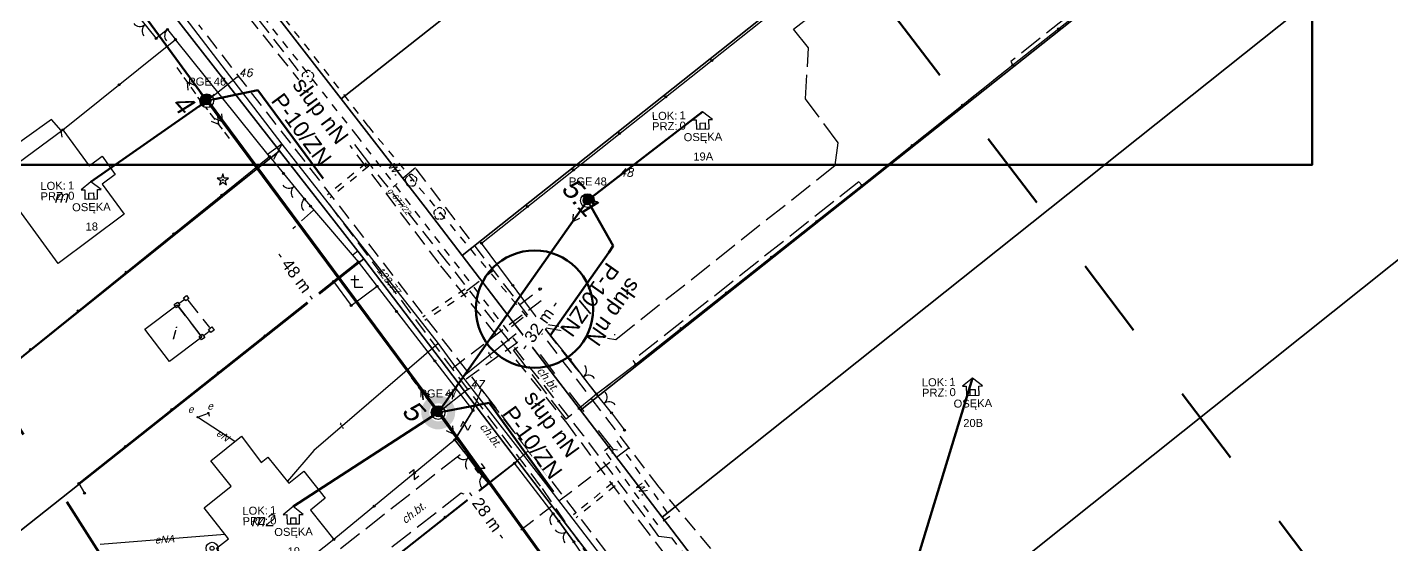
# Model space of a CAD drawing. Header units: metres. Extents: x 7542702 to 7555152, y 5804026 to 5815503.
# Drawn here: x 7544543.5 to 7544714, y 5807698.5 to 5807763.1 of the extents above; entities that cross this region are included whole.
import ezdxf
from ezdxf import colors
from ezdxf.entities.mleader import LeaderData, LeaderLine
from ezdxf.enums import TextEntityAlignment as Align
from ezdxf.math import Vec2, Vec3

# ---------------------------------------------------------------- set-up
doc = ezdxf.new("R2010")
doc.units = ezdxf.units.M
for name, pattern in [('4001', [0]), ('4002', [2, 1, -1]), ('4003', [3, 2, -1]), ('4004', [4, 3, -1])]:
    doc.linetypes.add(name, pattern=pattern)
doc.layers.add('!tele', color=30, linetype='Continuous', lineweight=50, plot=False)
for name, color, linetype, lineweight in [('!trafo', 6, '4002', 50), ('_KABEL_ABONENCKI_NAPOWIETRZNY', 104, 'Continuous', 50), ('_MUFA', 202, 'Continuous', 30), ('_numery slupow etap 4 cz. 2', 7, 'Continuous', 40), ('_PA_OPCJONALNE', 1, 'Continuous', 30), ('_PRZEWIESZENIA', 6, 'Continuous', 50), ('_SIEC_NAPOWIETRZNA', 5, 'Continuous', 50), ('_SLUP_DZIERZAWIONY_ENERGETYCZNY', 1, 'Continuous', 30)]:
    doc.layers.add(name, color=color, linetype=linetype, lineweight=lineweight)
for name, color, linetype in [('_MM mufy', 3, 'Continuous'), ('_MM opisy', 7, 'Continuous'), ('_MM slupy', 5, 'Continuous'), ('Budynki', 7, 'Continuous'), ('Cmentarze_i_pomniki', 184, 'Continuous'), ('Drogi', 135, 'Continuous'), ('Dzialki', 165, 'Continuous'), ('Linie_napowietrzne', 184, 'Continuous'), ('makro-numeracja-punktow', 7, 'Continuous'), ('Ogrodzenia', 184, 'Continuous'), ('Projekty', 252, 'Continuous'), ('Roslinnosc', 104, 'Continuous'), ('Uz_Energia', 1, 'Continuous'), ('Uz_Specjalne', 7, 'Continuous'), ('Uz_Telekomunikacja', 252, 'Continuous'), ('Wody', 184, 'Continuous')]:
    doc.layers.add(name, color=color, linetype=linetype)
doc.layers.add('DIM', color=7, linetype='Continuous', plot=False)
doc.layers.get('_MUFA').off()
doc.styles.add('DYN_DIM', font='arial.ttf')
doc.styles.add('GeodText', font='romans.shx', dxfattribs={"oblique": 14.323945})
doc.styles.get("Standard").update_dxf_attribs({"font": 'arial.ttf'})
doc.dimstyles.new('opis linie', dxfattribs={"dimtxt": 1.5, "dimasz": 0.18, "dimexe": 0.18, "dimexo": 0.0625, "dimgap": 2.5, "dimtad": 4, "dimdec": 0, "dimzin": 0, "dimdsep": 46, "dimtxsty": 'Standard', "dimcen": 0.09, "dimse1": 1, "dimse2": 1, "dimsd1": 1, "dimsd2": 1, "dimclrt": 256, "dimadec": 0, "dimazin": 0, "dimtfac": 1, "dimtdec": 0, "dimtofl": 0, "dimtmove": 0, "dimatfit": 3, "dimfxl": 1, "dimtfill": 1, "dimtolj": 1, "dimtzin": 0, "dimarcsym": 0})
doc.dimstyles.get("Standard").update_dxf_attribs({"dimtxt": 0.18, "dimasz": 0.18, "dimexe": 0.18, "dimexo": 0.0625, "dimgap": 0.09, "dimtad": 0, "dimtih": 1, "dimtoh": 1, "dimdec": 4, "dimzin": 0, "dimdsep": 46, "dimtxsty": 'Standard', "dimcen": 0.09, "dimadec": 0, "dimazin": 0, "dimtfac": 1, "dimtdec": 4, "dimtofl": 0, "dimtmove": 0, "dimatfit": 3, "dimfxl": 1, "dimtolj": 1, "dimtzin": 0, "dimarcsym": 0})

# ---------------------------------------------------------------- blocks, each defined once
blk = doc.blocks.new('1291')
at = {"layer": 'Ogrodzenia', "color": 7, "linetype": 'Continuous'}
for p, q in [((-0.75, 1), (0.75, 1)), ((0.75, 1), (-0.75, -1)), ((-0.75, -1), (0.75, -1))]:
    blk.add_line(p, q, dxfattribs=at)
blk = doc.blocks.new('2284')
at = {"layer": 'Ogrodzenia', "color": 184, "linetype": 'Continuous'}
blk.add_line((0, 0), (0, 1), dxfattribs=at)
blk = doc.blocks.new('1284')
at = {"layer": 'Ogrodzenia', "color": 184, "linetype": 'Continuous'}
blk.add_arc((0, 2), 2, 270, 0, dxfattribs=at)
blk = doc.blocks.new('2283')
at = {"layer": 'Ogrodzenia', "color": 184, "linetype": 'Continuous'}
blk.add_line((0, 0), (0, 1), dxfattribs=at)
blk = doc.blocks.new('1283')
at = {"layer": 'Ogrodzenia', "color": 184, "linetype": 'Continuous'}
for centre, start, end in [((0, 2), 270, 0), ((0, -2), 0, 90)]:
    blk.add_arc(centre, 2, start, end, dxfattribs=at)
blk = doc.blocks.new('1281')
at = {"layer": 'Ogrodzenia', "color": 184, "linetype": 'Continuous'}
for radius in [0.24, 0.16, 0.08]:
    blk.add_circle((0, 0), radius, dxfattribs=at)
blk = doc.blocks.new('1651')
at = {"layer": 'Wody', "color": 184, "linetype": 'Continuous'}
for radius in [1.5, 0.5]:
    blk.add_circle((0, 0), radius, dxfattribs=at)
blk = doc.blocks.new('2554')
at = {"layer": 'Drogi', "color": 8, "linetype": '4002'}
blk.add_line((0, 0), (0, 1), dxfattribs=at)
blk = doc.blocks.new('1554')
at = {"layer": 'Drogi', "color": 8, "linetype": 'Continuous'}
for p, q in [((-0.75, -0.75), (0, 0)), ((0, 0), (0.75, -0.75))]:
    blk.add_line(p, q, dxfattribs=at)
blk = doc.blocks.new('1343')
at = {"layer": 'Budynki', "color": 7, "linetype": 'Continuous'}
for p, q in [((-0.5, 0.5), (0.5, 0.5)), ((-0.5, -0.5), (-0.5, 0.5)), ((0.5, 0.5), (0.5, -0.5)), ((0.5, -0.5), (-0.5, -0.5))]:
    blk.add_line(p, q, dxfattribs=at)
blk = doc.blocks.new('1763')
at = {"layer": 'Uz_Energia', "color": 1, "linetype": 'Continuous'}
for radius in [0.16, 0.08]:
    blk.add_circle((0, 0), radius, dxfattribs=at)
blk = doc.blocks.new('1371')
at = {"layer": 'Cmentarze_i_pomniki', "color": 184, "linetype": 'Continuous'}
for p, q in [((-1, 2), (1, 2)), ((0, 0), (0, 3)), ((2, 0), (0, 0))]:
    blk.add_line(p, q, dxfattribs=at)
blk = doc.blocks.new('1422')
at = {"layer": 'Roslinnosc', "color": 104, "linetype": 'Continuous'}
blk.add_circle((0, 0), 0.1, dxfattribs=at)
for centre, start, end in [((-0.71, 0.23), 102.5, 221.75), ((0, 0.75), 30.19, 149.77), ((0.71, 0.23), 318.3, 77.49), ((-0.44, -0.61), 174.33, 293.45), ((0.44, -0.61), 246.24, 5.74)]:
    blk.add_arc(centre, 0.75, start, end, dxfattribs=at)
blk = doc.blocks.new('1412')
at = {"layer": 'Roslinnosc', "color": 104, "linetype": 'Continuous'}
for p, q in [((-0.33, 0.47), (-1.43, 0.47)), ((-1.43, 0.47), (-0.55, -0.17)), ((0, 1.5), (-0.33, 0.47)), ((0.33, 0.47), (0, 1.5)), ((1.43, 0.47), (0.33, 0.47)), ((0.55, -0.17), (1.43, 0.47)), ((-0.55, -0.17), (-0.88, -1.21)), ((-0.88, -1.21), (0, -0.57)), ((0, -0.57), (0.88, -1.21)), ((0.88, -1.21), (0.55, -0.17))]:
    blk.add_line(p, q, dxfattribs=at)
blk.add_circle((0, 0), 0.1, dxfattribs=at)
blk = doc.blocks.new('1361')
at = {"layer": 'Linie_napowietrzne', "color": 184, "linetype": 'Continuous'}
blk.add_circle((0, 0), 0.5, dxfattribs=at)
blk = doc.blocks.new('1363')
at = {"layer": 'Linie_napowietrzne', "color": 184, "linetype": 'Continuous'}
for p, q in [((-1.5, 0), (-2.5, 0)), ((0, 1.5), (0, 2.5)), ((1.5, 0), (2.5, 0)), ((0, -1.5), (0, -2.5))]:
    blk.add_line(p, q, dxfattribs=at)
blk.add_circle((0, 0), 0.5, dxfattribs=at)
blk = doc.blocks.new('1366')
at = {"layer": 'Linie_napowietrzne', "color": 184, "linetype": 'Continuous'}
for p, q in [((0, 1), (0, 11)), ((-1, 4.8), (0, 6.5)), ((1, 4.8), (0, 6.5))]:
    blk.add_line(p, q, dxfattribs=at)
blk = doc.blocks.new('1386')
at = {"layer": 'Projekty', "color": 1, "linetype": 'Continuous'}
for p, q in [((0, 9), (0, 11)), ((0, 6), (0, 8)), ((-1, 4.8), (0, 6.5)), ((1, 4.8), (0, 6.5)), ((0, 3), (0, 5)), ((0, 1), (0, 2))]:
    blk.add_line(p, q, dxfattribs=at)
blk = doc.blocks.new('1383')
at = {"layer": 'Projekty', "color": 1, "linetype": 'Continuous'}
for p, q in [((-0.35, 0.35), (0.35, -0.35)), ((0.35, 0.35), (-0.35, -0.35))]:
    blk.add_line(p, q, dxfattribs=at)
blk.add_circle((0, 0), 0.5, dxfattribs=at)
blk = doc.blocks.new('1389')
at = {"layer": 'Projekty', "color": 1, "linetype": 'Continuous'}
blk.add_circle((0, 0), 0.3, dxfattribs=at)
blk = doc.blocks.new('1756')
at = {"layer": 'Uz_Telekomunikacja', "color": 220, "linetype": 'Continuous'}
for radius in [0.16, 0.08]:
    blk.add_circle((0, 0), radius, dxfattribs=at)
blk = doc.blocks.new('ADRES')
for points in [[(0.79, -2.15), (0.79, -2.15), (0.79, -0.99), (1.24, -0.99), (0, 0), (-1.24, -0.99), (-0.79, -0.99), (-0.79, -2.15), (0.79, -2.15), (0.79, -2.15)], [(-0.31, -2.15), (-0.31, -1.4), (0.31, -1.4), (0.31, -2.15)]]:
    blk.add_lwpolyline(points)
at = {"color": 212, "insert": (-3.15, -0.43), "char_height": 1, "width": 1e-16, "attachment_point": 6}
blk.add_mtext('LOK:  ', dxfattribs=at)
at = {"color": 4, "insert": (-3.15, -1.72), "char_height": 1, "width": 1e-16, "attachment_point": 6}
blk.add_mtext('PRZ: ', dxfattribs=at)
at = {"color": 7}
for tag, flags, p in [('ID_OBSZARU', 13, (29.07, 23.06)), ('WOJEWODZTWO', 13, (23.29, 19.95)), ('POWIAT', 13, (29.07, 18.51)), ('GMINA', 13, (29.07, 16.8)), ('TERC', 13, (29.07, 15.22)), ('SIMC', 13, (29.07, 13.42)), ('ULIC', 13, (29.07, 11.76)), ('SZEROKOSC_GEOGRAFICZNA', 13, (18.71, 10.18)), ('DLUGOSC_GEOGRAFICZNA', 13, (29.07, 8.25)), ('KATEGORIA_STAWKI_JEDNOSTKOWEJ_100', 13, (29.07, 4.77)), ('KWOTA_STAWKI_JEDNOSTKOWEJ_100', 13, (29.07, 2.89)), ('DOFINANSOWANIE_95', 13, (29.07, 0.87)), ('MIEJSCOWOSC', 12, (0, -3.65)), ('NR_PORZADKOWY', 12, (0, -6.09)), ('ULICA', 12, (0, -4.88))]:
    blk.add_attdef(tag, text='', height=1, dxfattribs=dict(at, flags=flags)).set_placement(p, align=Align.CENTER)
at = {"color": 1}
for tag, flags, p in [('ID_PA', 5, (29.07, 21.57)), ('RODZAJ_OBIEKTU', 5, (29.07, 6.63)), ('ZAPAS', 13, (29.07, -2.62))]:
    blk.add_attdef(tag, text='', height=1, dxfattribs=dict(at, flags=flags)).set_placement(p, align=Align.CENTER)
at = {"color": 212, "flags": 12}
blk.add_attdef('LICZBA_LOKALI', text='', height=1, dxfattribs=at).set_placement((-2.88, -0.43), align=Align.MIDDLE_LEFT)
at = {"color": 150, "flags": 12}
for tag, p in [('MUFA', (1.78, -0.93)), ('NUMER_WLOKNA', (1.86, -2.2))]:
    blk.add_attdef(tag, p, '', height=1, dxfattribs=at)
at = {"color": 7, "style": 'DYN_DIM', "flags": 13}
blk.add_attdef('ODC_FUNKCJONALNY', text='', height=1, dxfattribs=at).set_placement((29.07, -1.01), align=Align.CENTER)
at = {"color": 4, "flags": 12}
blk.add_attdef('LICZBA_SED_W_DANYM_PA', text='', height=1, dxfattribs=at).set_placement((-2.88, -1.72), align=Align.MIDDLE_LEFT)
blk = doc.blocks.new('SLUP_DZIERZAWIONY')
h = blk.add_hatch(color=256)
h.dxf.hatch_style = 1
h.paths.add_polyline_path([(0.53, 0, 1), (-0.53, 0, 1)])
at = {"lineweight": 30}
blk.add_circle((0, 0), 0.527, dxfattribs=at)
at = {"color": 7, "style": 'DYN_DIM', "flags": 13}
blk.add_attdef('ODC_FUNKCJONALNY', text='', height=1, dxfattribs=at).set_placement((0.36, 3.33), align=Align.CENTER)
at = {"color": 7, "flags": 12}
blk.add_attdef('WLASCICIEL', text='', height=1, dxfattribs=at).set_placement((0.63, 1.89), align=Align.RIGHT)
blk.add_attdef('SLUP_NUMER', (0.87, 1.89), '', height=1, dxfattribs=at)
blk.add_attdef('TYP', text='', height=1, dxfattribs=at).set_placement((0, -2.82), align=Align.CENTER)
blk = doc.blocks.new('MUFA_II')
at = {"layer": '_MM mufy'}
h = blk.add_hatch(color=256, dxfattribs=at)
h.dxf.hatch_style = 1
h.paths.add_polyline_path([(2.15, 0.12, 1), (-2.1, -0.05, 1)])
h.paths.add_polyline_path([(-1.1, -0.01, -1), (1.15, 0.08, -1)], flags=16)
h.paths.add_polyline_path([(-0.83, 0, -1), (0.88, 0.07, -1)], flags=0)
blk = doc.blocks.new('ZN')
at = {"layer": '_MM slupy', "transparency": 33554687}
h = blk.add_hatch(color=256, dxfattribs=at)
h.dxf.hatch_style = 1
h.paths.add_polyline_path([(0, -0.86), (0, 0.86, 1)])
at = {"layer": '_MM slupy'}
blk.add_circle((0, 0), 0.857, dxfattribs=at)
blk = doc.blocks.new('*D249')
at = {"layer": 'Defpoints', "color": 0}
for p in [(7544594.87, 5807715.01), (7544595.48, 5807715.45), (7544611.21, 5807692.48)]:
    blk.add_point(p, dxfattribs=at)
at = {"layer": 'DIM', "insert": (7544601, 5807702.27), "char_height": 1.5, "attachment_point": 5, "rotation": 305.9517, "bg_fill": 3, "box_fill_scale": 1.1, "bg_fill_color": 9, "bg_fill_true_color": 13158600, "bg_fill_transparency": 0}
blk.add_mtext('\\A1;- 28 m -', dxfattribs=at)
blk = doc.blocks.new('*D250')
at = {"layer": 'Defpoints', "color": 0}
for p in [(7544613.54, 5807741.48), (7544614.15, 5807741.05), (7544594.87, 5807715.01)]:
    blk.add_point(p, dxfattribs=at)
at = {"layer": 'DIM', "insert": (7544607.49, 5807725.93), "char_height": 1.5, "attachment_point": 5, "rotation": 54.8037, "bg_fill": 3, "box_fill_scale": 1.1, "bg_fill_color": 9, "bg_fill_true_color": 13158600, "bg_fill_transparency": 0}
blk.add_mtext('\\A1;- 32 m -', dxfattribs=at)
blk = doc.blocks.new('*D253')
at = {"layer": 'Defpoints', "color": 0}
for p in [(7544535.26, 5807795.81), (7544565.37, 5807753.51), (7544565.97, 5807753.95)]:
    blk.add_point(p, dxfattribs=at)
at = {"layer": 'DIM', "insert": (7544547.38, 5807772.5), "char_height": 1.5, "attachment_point": 5, "rotation": 306.2651, "bg_fill": 3, "box_fill_scale": 1.1, "bg_fill_color": 9, "bg_fill_true_color": 13158600, "bg_fill_transparency": 0}
blk.add_mtext('\\A1;- 52 m -', dxfattribs=at)
blk = doc.blocks.new('*D254')
at = {"layer": 'Defpoints', "color": 0}
for p in [(7544565.97, 5807753.95), (7544594.87, 5807715.01), (7544594.27, 5807714.56)]:
    blk.add_point(p, dxfattribs=at)
at = {"layer": 'DIM', "insert": (7544577.2, 5807732.09), "char_height": 1.5, "attachment_point": 5, "rotation": 306.5816, "bg_fill": 3, "box_fill_scale": 1.1, "bg_fill_color": 9, "bg_fill_true_color": 13158600, "bg_fill_transparency": 0}
blk.add_mtext('\\A1;- 48 m -', dxfattribs=at)
blk = doc.blocks.new('q')
at = {"layer": '_MM slupy'}
blk.add_blockref('ZN', (0, 0), dxfattribs=at)
at = {"layer": '_MM opisy'}
ml = blk.add_multileader_mtext('Standard', dxfattribs=at)
ml.set_content('\\pxql;słup nN\\PP-10/ZN', color=256)
ml.set_leader_properties()
ml.build(insert=Vec2(0, 0))
ml.multileader.update_dxf_attribs({"has_text_frame": 1, "text_left_attachment_type": 5, "text_right_attachment_type": 5, "dogleg_length": 1, "arrow_head_size": 1})
ctx = ml.context
ctx.base_point, ctx.char_height, ctx.arrow_head_size, ctx.landing_gap_size, ctx.plane_origin = Vec3(3.75, 5.9), 2, 1, 1, Vec3(1.72, -1.42)
ctx.left_attachment, ctx.right_attachment = 5, 5
notes = []
notes.append((ctx, [(0, (1, 1, 0), (2.75, 5.9), (1, 0), 1, [(0, [(0, 0), (2.75, 5.9)], 0, [])])]))
ctx.mtext.insert, ctx.mtext.flow_direction = Vec3(4.75, 11.7), 5
ctx.mtext.has_bg_fill, ctx.mtext.bg_color, ctx.mtext.bg_scale_factor, ctx.mtext.bg_transparency, ctx.mtext.use_window_bg_color = 1, -1023410175, 1, 0, 1
for ctx, leaders in notes:
    for number, flags, end, landing, length, lines in leaders:
        leader = LeaderData()
        leader.index, (leader.has_last_leader_line, leader.has_dogleg_vector, leader.attachment_direction) = number, flags
        leader.last_leader_point, leader.dogleg_vector, leader.dogleg_length = Vec3(end), Vec3(landing), length
        for number, points, colour, breaks in lines:
            line = LeaderLine()
            line.index, line.vertices, line.color, line.breaks = number, Vec3.list(points), colors.encode_raw_color(colour), breaks
            leader.lines.append(line)
        ctx.leaders.append(leader)

msp = doc.modelspace()

# ---------------------------------------------------------------- linework, layer by layer
at = {"layer": '!tele'}
for points in [[(7544486.31, 5807862.47), (7544505.8, 5807838.17), (7544535.26, 5807795.81), (7544565.97, 5807753.95), (7544594.87, 5807715.01)], [(7544613.54, 5807741.48), (7544594.87, 5807715.01), (7544611.21, 5807692.48), (7544625.58, 5807673.02), (7544631.11, 5807665.61)]]:
    msp.add_lwpolyline(points, dxfattribs=at)
at = {"layer": '!trafo', "ltscale": 10}
msp.add_lwpolyline([(7544082.13, 5808448.38), (7544167.59, 5808501.43), (7544481.87, 5807987.87), (7544782.88, 5807592.58), (7544936.53, 5807377.47), (7545050.37, 5807475.25), (7545086.68, 5807419.38), (7544929.65, 5807282.21), (7544686.61, 5807553.19), (7544696.16, 5807510.34), (7544647.98, 5807511.04), (7544607.69, 5807611.16), (7544447.06, 5807862.58)], close=True, dxfattribs=at)
at = {"layer": '_KABEL_ABONENCKI_NAPOWIETRZNY'}
for points in [[(7544551.5, 5807743.83), (7544565.97, 5807753.95), (7544566.26, 5807753.77), (7544594.76, 5807715.37), (7544594.87, 5807715.01)], [(7544627.92, 5807752.57), (7544613.54, 5807741.48), (7544594.87, 5807715.01)], [(7544661.65, 5807719.31), (7544653.76, 5807693.39), (7544631.11, 5807665.61)], [(7544563.8, 5807666.58), (7544611.21, 5807692.48), (7544611.12, 5807692.73), (7544595.21, 5807714.81), (7544594.87, 5807715.01)], [(7544576.75, 5807703.28), (7544594.87, 5807715.01)]]:
    msp.add_lwpolyline(points, dxfattribs=at)
at = {"layer": '_SIEC_NAPOWIETRZNA'}
for points in [[(7544631.11, 5807665.61), (7544625.58, 5807673.02), (7544611.21, 5807692.48), (7544594.87, 5807715.01), (7544565.97, 5807753.95), (7544535.26, 5807795.81), (7544505.8, 5807838.17), (7544486.31, 5807862.47)], [(7544613.54, 5807741.48), (7544594.87, 5807715.01)]]:
    msp.add_lwpolyline(points, dxfattribs=at)
at = {"layer": 'Budynki', "color": 7, "linetype": '4003'}
for p, q in [((7544562.54, 5807728.67, 124.05), (7544563.12, 5807729.09, 123.98)), ((7544563.62, 5807729.03, 123.98), (7544566.32, 5807725.62, 123.22)), ((7544565.15, 5807724.73, 123.66), (7544562.47, 5807728.18, 124.05)), ((7544566.26, 5807725.14, 123.22), (7544565.64, 5807724.66, 123.66))]:
    msp.add_line(p, q, dxfattribs=at)
at = {"layer": 'Budynki', "color": 7, "linetype": '4001'}
for points in [[(7544547.99, 5807750.3, 0), (7544551.26, 5807745.84, 0), (7544552.88, 5807747.01, 0), (7544554.54, 5807744.72, 0), (7544552.92, 5807743.54, 0), (7544555.64, 5807739.78, 0), (7544547.4, 5807733.61, 0), (7544539.65, 5807744.18, 0), (7544547.99, 5807750.3, 0)], [(7544565.36, 5807724.45, 123.66), (7544561.32, 5807721.38, 123.66), (7544558.25, 5807725.41, 124.01), (7544562.26, 5807728.46, 124.05), (7544565.36, 5807724.45, 123.66)], [(7544578.11, 5807707.71, 0), (7544580.75, 5807704.34, 0), (7544578.95, 5807702.85, 0), (7544581.84, 5807699.17, 0), (7544573.8, 5807692.82, 0), (7544570.99, 5807696.35, 0), (7544569.53, 5807695.18, 0), (7544567.2, 5807698.09, 0), (7544568.68, 5807699.27, 0), (7544565.64, 5807703.11, 0), (7544569.02, 5807705.81, 0), (7544566.47, 5807709.01, 0), (7544570.32, 5807712.06, 0), (7544572.79, 5807708.8, 0), (7544573.62, 5807709.47, 0), (7544576.23, 5807706.21, 0), (7544578.11, 5807707.71, 0)]]:
    msp.add_polyline3d(points, dxfattribs=at)
at = {"layer": 'Drogi', "color": 8, "linetype": '4004'}
for p, q in [((7544701.48, 5807786.6, 125.19), (7544666.44, 5807758.84, 125.19)), ((7544639.31, 5807762.88, 125.3), (7544649.14, 5807770.59, 125.28)), ((7544641.17, 5807760.57, 125.31), (7544639.31, 5807762.88, 125.3)), ((7544640.77, 5807754.2, 125.27), (7544641.17, 5807760.57, 125.31)), ((7544666.69, 5807758.39, 125.19), (7544647.87, 5807743.36, 125.17)), ((7544666.44, 5807758.84, 125.19), (7544666.69, 5807758.39, 125.19)), ((7544644.88, 5807748.69, 125.24), (7544640.77, 5807754.2, 125.27)), ((7544644.5, 5807745.89, 125.21), (7544644.88, 5807748.69, 125.24)), ((7544617.08, 5807724.15, 125.2), (7544644.5, 5807745.89, 125.21)), ((7544647.45, 5807743.83, 125.19), (7544619.21, 5807721.51, 125.17)), ((7544647.87, 5807743.36, 125.17), (7544647.45, 5807743.83, 125.19)), ((7544604.3, 5807722.82, 125.01), (7544608.15, 5807725.62, 125.22)), ((7544608.15, 5807725.62, 125.22), (7544614.68, 5807717.31, 125.39)), ((7544614.68, 5807717.31, 125.39), (7544608.15, 5807725.62, 125.22)), ((7544608.15, 5807725.62, 125.22), (7544617.08, 5807724.15, 125.2)), ((7544610.87, 5807714.19, 125.02), (7544604.3, 5807722.82, 125.01)), ((7544619.6, 5807721.03, 125.19), (7544614.68, 5807717.31, 125.39)), ((7544619.21, 5807721.51, 125.17), (7544619.6, 5807721.03, 125.19)), ((7544599.24, 5807715.28), (7544600.3, 5807717.9)), ((7544600.3, 5807717.9), (7544606.16, 5807710.29)), ((7544614.68, 5807717.31, 125.39), (7544610.87, 5807714.19, 125.02)), ((7544596.96, 5807711.62), (7544599.24, 5807715.28)), ((7544598.11, 5807710.16), (7544596.96, 5807711.62)), ((7544582.69, 5807698.05), (7544598.11, 5807710.16)), ((7544598.11, 5807710.16), (7544600.41, 5807707.09)), ((7544600.41, 5807707.09), (7544598.11, 5807710.16)), ((7544606.16, 5807710.29), (7544604.42, 5807708.69)), ((7544604.42, 5807708.69), (7544601.17, 5807706.22)), ((7544600.41, 5807707.09), (7544601.17, 5807706.22)), ((7544601.17, 5807706.22), (7544600.41, 5807707.09)), ((7544597.78, 5807704.95), (7544585.03, 5807695.07)), ((7544599.09, 5807704.46), (7544597.78, 5807704.95)), ((7544601.17, 5807706.22), (7544599.09, 5807704.46))]:
    msp.add_line(p, q, dxfattribs=at)
at = {"layer": 'Drogi', "color": 8, "linetype": '4003'}
for p, q in [((7544569.23, 5807766.84, 124.76), (7544581.12, 5807751.97)), ((7544576.49, 5807748.63), (7544564.98, 5807763.43, 124.75)), ((7544581.12, 5807751.97), (7544595.2, 5807733.32)), ((7544600.3, 5807717.9), (7544576.49, 5807748.63)), ((7544595.2, 5807733.32), (7544610.95, 5807713.68, 124.94)), ((7544606.16, 5807710.29), (7544600.3, 5807717.9)), ((7544610.95, 5807713.68, 124.94), (7544620.16, 5807701.27, 125.05)), ((7544606.16, 5807710.22, 125), (7544606.16, 5807710.29)), ((7544615.86, 5807697.7, 125.11), (7544606.16, 5807710.22, 125)), ((7544620.16, 5807701.27, 125.05), (7544640.74, 5807674.51, 125.21))]:
    msp.add_line(p, q, dxfattribs=at)
at = {"layer": 'Drogi', "color": 8, "linetype": '4001'}
for p, q in [((7544599.24, 5807715.28), (7544600.3, 5807717.9)), ((7544596.96, 5807711.62), (7544599.24, 5807715.28)), ((7544606.16, 5807710.29), (7544604.42, 5807708.69))]:
    msp.add_line(p, q, dxfattribs=at)
at = {"layer": 'Dzialki'}
for p, q in [((7545003.14, 5808004.62), (7544622.9, 5807701.94)), ((7544622.9, 5807701.94), (7545003.14, 5808004.62)), ((7544642.44, 5807676.39), (7545023.28, 5807980.02)), ((7545023.28, 5807980.02), (7544642.44, 5807676.39)), ((7544684.36, 5807834.28), (7544582.77, 5807754.2)), ((7544582.77, 5807754.2), (7544684.36, 5807834.28)), ((7544708.76, 5807822.47), (7544597.89, 5807734.64)), ((7544597.89, 5807734.64), (7544708.76, 5807822.47)), ((7544612.68, 5807715.3), (7544723.57, 5807803.25)), ((7544723.57, 5807803.25), (7544612.68, 5807715.3)), ((7544550.86, 5807778.72), (7544575.07, 5807747.69)), ((7544575.07, 5807747.69), (7544550.86, 5807778.72)), ((7544575.07, 5807747.69), (7544550.86, 5807778.72)), ((7544582.77, 5807754.2), (7544567.42, 5807773.97)), ((7544567.42, 5807773.97), (7544582.77, 5807754.2)), ((7544567.42, 5807773.97), (7544582.77, 5807754.2)), ((7544593.28, 5807740.66), (7544582.77, 5807754.2)), ((7544582.77, 5807754.2), (7544593.28, 5807740.66)), ((7544582.77, 5807754.2), (7544593.28, 5807740.66)), ((7544575.07, 5807747.69), (7544499.87, 5807687.67)), ((7544499.87, 5807687.67), (7544575.07, 5807747.69)), ((7544575.07, 5807747.69), (7544585.58, 5807734.22)), ((7544585.58, 5807734.22), (7544575.07, 5807747.69)), ((7544585.58, 5807734.22), (7544575.07, 5807747.69)), ((7544597.89, 5807734.64), (7544593.28, 5807740.66)), ((7544593.28, 5807740.66), (7544597.89, 5807734.64)), ((7544593.28, 5807740.66), (7544597.89, 5807734.64)), ((7544476.55, 5807647.99), (7544585.58, 5807734.22)), ((7544585.58, 5807734.22), (7544476.55, 5807647.99)), ((7544585.58, 5807734.22), (7544604.82, 5807708.99)), ((7544604.82, 5807708.99), (7544585.58, 5807734.22)), ((7544604.82, 5807708.99), (7544585.58, 5807734.22)), ((7544597.89, 5807734.64), (7544612.68, 5807715.3)), ((7544612.68, 5807715.3), (7544597.89, 5807734.64)), ((7544597.89, 5807734.64), (7544612.68, 5807715.3)), ((7544622.9, 5807701.94), (7544612.68, 5807715.3)), ((7544612.68, 5807715.3), (7544622.9, 5807701.94)), ((7544612.68, 5807715.3), (7544622.9, 5807701.94)), ((7544604.82, 5807708.99), (7544563.62, 5807676.61)), ((7544563.62, 5807676.61), (7544604.82, 5807708.99)), ((7544614.17, 5807696.74), (7544604.82, 5807708.99)), ((7544604.82, 5807708.99), (7544614.17, 5807696.74)), ((7544614.17, 5807696.74), (7544604.82, 5807708.99)), ((7544622.9, 5807701.94), (7544642.44, 5807676.39)), ((7544642.44, 5807676.39), (7544622.9, 5807701.94)), ((7544622.9, 5807701.94), (7544642.44, 5807676.39))]:
    msp.add_line(p, q, dxfattribs=at)
at = {"layer": 'Ogrodzenia', "color": 184, "linetype": '4001'}
for p, q in [((7544600.31, 5807736.18, 125.34), (7544698.08, 5807813.7, 124.21)), ((7544712.49, 5807794.51, 125.33), (7544666.69, 5807758.39, 125.19)), ((7544561.08, 5807762.84), (7544559.66, 5807761.72)), ((7544547.99, 5807750.3), (7544562.08, 5807761.59)), ((7544573.82, 5807746.98), (7544562.08, 5807761.59)), ((7544666.69, 5807758.39, 125.19), (7544647.87, 5807743.36, 125.17)), ((7544496.12, 5807684.4), (7544573.82, 5807746.98)), ((7544573.82, 5807746.98), (7544575.56, 5807744.85)), ((7544575.56, 5807744.85), (7544578.17, 5807741.67)), ((7544647.87, 5807743.36, 125.17), (7544619.6, 5807721.03, 125.19)), ((7544578.17, 5807741.67), (7544578.94, 5807740.77)), ((7544578.94, 5807740.77), (7544584.91, 5807733.83)), ((7544608.15, 5807725.62, 125.22), (7544600.31, 5807736.18, 125.34)), ((7544584.91, 5807733.83), (7544549.98, 5807706.17)), ((7544584.91, 5807733.83), (7544599.24, 5807715.28)), ((7544581.82, 5807731.38), (7544584.03, 5807728.37)), ((7544584.03, 5807728.37), (7544587.27, 5807730.78)), ((7544611.38, 5807721.65, 125.37), (7544608.15, 5807725.62, 125.22)), ((7544614.68, 5807717.31, 125.39), (7544611.38, 5807721.65, 125.37)), ((7544619.6, 5807721.03, 125.19), (7544614.68, 5807717.31, 125.39)), ((7544599.24, 5807715.28), (7544596.96, 5807711.62)), ((7544616.55, 5807714.99), (7544618.16, 5807712.81)), ((7544596.96, 5807711.62), (7544581.84, 5807699.17)), ((7544596.96, 5807711.62), (7544600.41, 5807707.09)), ((7544604.42, 5807708.69), (7544601.17, 5807706.22)), ((7544609.25, 5807702.4), (7544604.42, 5807708.69)), ((7544600.41, 5807707.09), (7544601.17, 5807706.22)), ((7544549.98, 5807706.17), (7544550.7, 5807704.96)), ((7544601.17, 5807706.22), (7544568.76, 5807680.6)), ((7544609.95, 5807701.46), (7544609.25, 5807702.4)), ((7544611.86, 5807698.87), (7544609.95, 5807701.46)), ((7544613.62, 5807696.28), (7544611.86, 5807698.87))]:
    msp.add_line(p, q, dxfattribs=at)
at = {"layer": 'Projekty', "linetype": '4003'}
for p, q in [((7544579.29, 5807755.32), (7544569.8, 5807767.47)), ((7544585.67, 5807746.9), (7544579.29, 5807755.32)), ((7544596.09, 5807733.73), (7544585.67, 5807746.9)), ((7544592.04, 5807745.57), (7544589.27, 5807743.17)), ((7544622.5, 5807705.71), (7544592.04, 5807745.57)), ((7544581.25, 5807741.03), (7544607.88, 5807705.52)), ((7544579.3, 5807740.28), (7544576.73, 5807737.95)), ((7544584.91, 5807735.22), (7544584.25, 5807734.71)), ((7544613.06, 5807712.14), (7544596.09, 5807733.73)), ((7544598.41, 5807730.21), (7544601.8, 5807732.8)), ((7544605.08, 5807728.5), (7544607.63, 5807730.44)), ((7544596.62, 5807720.54), (7544608.54, 5807729.62)), ((7544604.04, 5807725.76), (7544605.52, 5807726.92)), ((7544598.4, 5807719.21), (7544607.99, 5807726.08)), ((7544607.99, 5807726.08), (7544617, 5807724.76)), ((7544620.37, 5807702.51), (7544613.06, 5807712.14)), ((7544618.75, 5807710.61), (7544605.22, 5807700.35)), ((7544607.88, 5807705.52), (7544638.56, 5807660.85)), ((7544640.6, 5807684.3), (7544622.5, 5807705.71)), ((7544622.47, 5807699.54), (7544620.37, 5807702.51)), ((7544624.13, 5807699.32), (7544622.47, 5807699.54)), ((7544655.72, 5807658.05), (7544624.13, 5807699.32))]:
    msp.add_line(p, q, dxfattribs=at)
at = {"layer": 'Uz_Energia', "color": 1, "linetype": '4001'}
for p, q in [((7544546.55, 5807751.62), (7544538.94, 5807746.18)), ((7544547.78, 5807750.25), (7544546.55, 5807751.62)), ((7544547.89, 5807749.38), (7544547.78, 5807750.25)), ((7544564.82, 5807714.44), (7544566.17, 5807714.96)), ((7544569.49, 5807711.4, 124.1), (7544564.82, 5807714.44)), ((7544566.17, 5807714.96), (7544566.29, 5807714.56, 124.94)), ((7544568.24, 5807699.81), (7544552.63, 5807698.54))]:
    msp.add_line(p, q, dxfattribs=at)
at = {"layer": 'Uz_Specjalne', "color": 7, "linetype": '4002'}
for p, q in [((7544585.9, 5807746.15, 123.27), (7544581.06, 5807742.21, 123.27)), ((7544586.22, 5807745.77, 123.27), (7544581.38, 5807741.83, 123.27)), ((7544598.27, 5807730.42, 123.37), (7544592.96, 5807726.94, 123.27)), ((7544598.55, 5807730, 123.37), (7544593.24, 5807726.52, 123.27)), ((7544616.69, 5807706.24, 123.47), (7544611.81, 5807702.27, 123.47)), ((7544617.01, 5807705.86, 123.47), (7544612.13, 5807701.89, 123.47))]:
    msp.add_line(p, q, dxfattribs=at)
at = {"layer": 'Uz_Telekomunikacja', "linetype": '4001'}
for p, q in [((7544558.71, 5807770.22, 124.66), (7544575.37, 5807748.54, 124.69)), ((7544575.37, 5807748.54, 124.69), (7544573.58, 5807747.22, 124.63)), ((7544575.37, 5807748.54, 124.69), (7544574.3, 5807746.63, 124.71)), ((7544575.37, 5807748.54, 124.69), (7544594.87, 5807723.63, 124.69)), ((7544594.87, 5807723.63, 124.69), (7544579.33, 5807710.28, 124.73)), ((7544594.87, 5807723.63, 124.69), (7544597.92, 5807719.5, 124.73)), ((7544597.92, 5807719.5, 124.73), (7544604.65, 5807724.87, 124.42)), ((7544597.92, 5807719.5, 124.73), (7544608.3, 5807706.18, 124.97)), ((7544579.33, 5807710.28, 124.73), (7544576.04, 5807706.44)), ((7544608.3, 5807706.18, 124.97), (7544621.09, 5807689.55, 125.18))]:
    msp.add_line(p, q, dxfattribs=at)
at = {"layer": 'Wody', "color": 184, "linetype": '4002'}
for points in [[(7544604.88, 5807723.55, 124.9), (7544584.75, 5807749.56, 124.71), (7544566.79, 5807772.4, 124.6), (7544568.31, 5807773.66, 124.5), (7544586.12, 5807750.77, 124.6), (7544607.33, 5807725.35, 124.9), (7544604.88, 5807723.55, 124.9)], [(7544622.33, 5807700.99, 124.9), (7544615.69, 5807710.29, 124.9), (7544617.22, 5807711.47, 125), (7544623.85, 5807702.03, 124.9), (7544622.33, 5807700.99, 124.9)]]:
    msp.add_polyline3d(points, dxfattribs=at)

# ---------------------------------------------------------------- block references
at = {"layer": '_MUFA'}
msp.add_blockref('MUFA_II', (7544594.87, 5807715.01), dxfattribs=at)
at = {"layer": '_PA_OPCJONALNE'}
ref = msp.add_blockref('ADRES', (7544627.92, 5807752.57), dxfattribs=dict(at, rotation=1))
ref.add_attrib('MIEJSCOWOSC', 'OSĘKA', dxfattribs={"layer": '0', "color": 7, "height": 1, "rotation": 1, "flags": 12}).set_placement((7544627.98, 5807748.93), align=Align.CENTER)
ref.add_attrib('NR_PORZADKOWY', '19A', dxfattribs={"layer": '0', "color": 7, "height": 1, "rotation": 1, "flags": 12}).set_placement((7544628.02, 5807746.49), align=Align.CENTER)
ref.add_attrib('LICZBA_LOKALI', '1', (7544625.05, 5807751.62), dxfattribs={"layer": '0', "color": 212, "height": 1, "rotation": 1, "flags": 12})
ref.add_attrib('LICZBA_SED_W_DANYM_PA', '0', (7544625.07, 5807750.33), dxfattribs={"layer": '0', "color": 4, "height": 1, "rotation": 1, "flags": 12})
ref = msp.add_blockref('ADRES', (7544551.5, 5807743.83), dxfattribs=dict(at, rotation=1))
ref.add_attrib('MIEJSCOWOSC', 'OSĘKA', dxfattribs={"layer": '0', "color": 7, "height": 1, "rotation": 1, "flags": 12}).set_placement((7544551.56, 5807740.18), align=Align.CENTER)
ref.add_attrib('NR_PORZADKOWY', '18', dxfattribs={"layer": '0', "color": 7, "height": 1, "rotation": 1, "flags": 12}).set_placement((7544551.61, 5807737.74), align=Align.CENTER)
ref.add_attrib('LICZBA_LOKALI', '1', (7544548.63, 5807742.87), dxfattribs={"layer": '0', "color": 212, "height": 1, "rotation": 1, "flags": 12})
ref.add_attrib('LICZBA_SED_W_DANYM_PA', '0', (7544548.66, 5807741.58), dxfattribs={"layer": '0', "color": 4, "height": 1, "rotation": 1, "flags": 12})
ref = msp.add_blockref('ADRES', (7544661.65, 5807719.31), dxfattribs=dict(at, rotation=1))
ref.add_attrib('MIEJSCOWOSC', 'OSĘKA', dxfattribs={"layer": '0', "color": 7, "height": 1, "rotation": 1, "flags": 12}).set_placement((7544661.71, 5807715.67), align=Align.CENTER)
ref.add_attrib('NR_PORZADKOWY', '20B', dxfattribs={"layer": '0', "color": 7, "height": 1, "rotation": 1, "flags": 12}).set_placement((7544661.75, 5807713.22), align=Align.CENTER)
ref.add_attrib('LICZBA_LOKALI', '1', (7544658.78, 5807718.35), dxfattribs={"layer": '0', "color": 212, "height": 1, "rotation": 1, "flags": 12})
ref.add_attrib('LICZBA_SED_W_DANYM_PA', '0', (7544658.8, 5807717.06), dxfattribs={"layer": '0', "color": 4, "height": 1, "rotation": 1, "flags": 12})
ref = msp.add_blockref('ADRES', (7544576.75, 5807703.28), dxfattribs=dict(at, rotation=1))
ref.add_attrib('MIEJSCOWOSC', 'OSĘKA', dxfattribs={"layer": '0', "color": 7, "height": 1, "rotation": 1, "flags": 12}).set_placement((7544576.82, 5807699.64), align=Align.CENTER)
ref.add_attrib('NR_PORZADKOWY', '19', dxfattribs={"layer": '0', "color": 7, "height": 1, "rotation": 1, "flags": 12}).set_placement((7544576.86, 5807697.2), align=Align.CENTER)
ref.add_attrib('LICZBA_LOKALI', '1', (7544573.89, 5807702.33), dxfattribs={"layer": '0', "color": 212, "height": 1, "rotation": 1, "flags": 12})
ref.add_attrib('LICZBA_SED_W_DANYM_PA', '0', (7544573.91, 5807701.04), dxfattribs={"layer": '0', "color": 4, "height": 1, "rotation": 1, "flags": 12})
at = {"layer": '_SLUP_DZIERZAWIONY_ENERGETYCZNY'}
for p, values in [((7544565.97, 5807753.95), {'WLASCICIEL': 'PGE', 'SLUP_NUMER': '46'}), ((7544613.54, 5807741.48), {'WLASCICIEL': 'PGE', 'SLUP_NUMER': '48'}), ((7544594.87, 5807715.01, 125.38), {'WLASCICIEL': 'PGE', 'SLUP_NUMER': '47'})]:
    msp.add_blockref('SLUP_DZIERZAWIONY', p, dxfattribs=at).add_auto_attribs(values)
at = {"layer": 'Budynki', "color": 7, "xscale": 0.5, "yscale": 0.5, "zscale": 0.5}
for p, rotation in [((7544562.26, 5807728.46), 306.384352), ((7544563.4, 5807729.3), 218.482477), ((7544566.54, 5807725.35), 127.333196), ((7544565.36, 5807724.45), 37.70643799999998)]:
    msp.add_blockref('1343', p, dxfattribs=dict(at, rotation=rotation))
at = {"layer": 'Cmentarze_i_pomniki', "color": 184, "xscale": 0.5, "yscale": 0.5, "zscale": 0.5}
msp.add_blockref('1371', (7544584.47, 5807730.63), dxfattribs=at)
at = {"layer": 'Drogi', "color": 8}
for p, xscale, yscale, zscale, rotation in [((7544605.9, 5807724.56), 0.4999999999999999, 0.4999999999999999, 0.4999999999999999, 217.5450689999999), ((7544616.76, 5807710.43), 0.5, 0.5, 0.5, 37.54506900000001)]:
    msp.add_blockref('1554', p, dxfattribs=dict(at, xscale=xscale, yscale=yscale, zscale=zscale, rotation=rotation))
at = {"layer": 'Drogi', "color": 8, "xscale": 0.5, "yscale": 17.821237, "rotation": 37.54506900000001}
msp.add_blockref('2554', (7544616.76, 5807710.43, 124.4), dxfattribs=at)
at = {"layer": 'Linie_napowietrzne', "color": 184}
for name, p, xscale, yscale, zscale, rotation in [('1363', (7544565.97, 5807753.95), 0.4999999999999996, 0.4999999999999996, 0.4999999999999996, 311.083316), ('1363', (7544565.97, 5807753.95), 0.4999999999999994, 0.4999999999999994, 0.4999999999999994, 311.083316), ('1361', (7544565.97, 5807753.95), 0.4999999999999998, 0.4999999999999998, 0.4999999999999998, 36.58160199999997), ('1361', (7544565.97, 5807753.95), 0.4999999999999998, 0.4999999999999998, 0.4999999999999998, 36.58160199999997), ('1366', (7544565.97, 5807753.95), 0.5, 0.5, 0.5, 216.5816019999999), ('1366', (7544565.97, 5807753.95), 0.5, 0.5, 0.5, 216.5816019999999), ('1366', (7544613.54, 5807741.48), 0.5, 0.5, 0.5, 144.803658), ('1366', (7544613.54, 5807741.48), 0.5, 0.5, 0.5, 144.803658), ('1361', (7544613.54, 5807741.48), 0.5, 0.5, 0.5, 324.803658), ('1361', (7544613.54, 5807741.48), 0.5, 0.5, 0.5, 324.803658), ('1366', (7544594.87, 5807715.01), 0.4999999999999998, 0.4999999999999998, 0.4999999999999998, 36.58160199999997), ('1366', (7544594.87, 5807715.01), 0.4999999999999998, 0.4999999999999998, 0.4999999999999998, 36.58160199999997), ('1366', (7544594.87, 5807715.01), 0.5, 0.5, 0.5, 324.803658), ('1366', (7544594.87, 5807715.01), 0.5, 0.5, 0.5, 324.803658), ('1363', (7544594.87, 5807715.01, 125.38), 0.5, 0.5, 0.5, 306.889755), ('1363', (7544594.87, 5807715.01, 125.38), 0.5, 0.5, 0.5, 306.889755), ('1361', (7544594.87, 5807715.01), 0.4999999999999998, 0.4999999999999998, 0.4999999999999998, 36.58160199999997), ('1361', (7544594.87, 5807715.01), 0.5, 0.5, 0.5, 324.803658), ('1361', (7544594.87, 5807715.01), 0.4999999999999999, 0.4999999999999999, 0.4999999999999999, 215.9516949999999), ('1361', (7544594.87, 5807715.01), 0.4999999999999998, 0.4999999999999998, 0.4999999999999998, 36.58160199999997), ('1361', (7544594.87, 5807715.01), 0.5, 0.5, 0.5, 324.803658), ('1361', (7544594.87, 5807715.01), 0.4999999999999999, 0.4999999999999999, 0.4999999999999999, 215.9516949999999), ('1366', (7544594.87, 5807715.01), 0.4999999999999999, 0.4999999999999999, 0.4999999999999999, 215.9516949999999), ('1366', (7544594.87, 5807715.01), 0.4999999999999999, 0.4999999999999999, 0.4999999999999999, 215.9516949999999)]:
    msp.add_blockref(name, p, dxfattribs=dict(at, xscale=xscale, yscale=yscale, zscale=zscale, rotation=rotation))
at = {"layer": 'Linie_napowietrzne', "color": 184, "xscale": 0.5, "yscale": 0.5, "zscale": 0.5}
for p in [(7544565.97, 5807753.95), (7544565.97, 5807753.95), (7544613.54, 5807741.48, 125.02), (7544613.54, 5807741.48, 125.02), (7544594.87, 5807715.01, 125.38), (7544594.87, 5807715.01, 125.38)]:
    msp.add_blockref('1361', p, dxfattribs=at)
at = {"layer": 'Ogrodzenia', "color": 184}
for name, p, xscale, yscale, rotation in [('2283', (7544556.84, 5807765.16), 0.5, 4.448146, 219.3437839999999), ('2284', (7544561.08, 5807762.84), 0.4999999999999999, 1.600781, 218.659808), ('2283', (7544575.56, 5807744.85), 0.4999999999999998, 4.11394, 219.3775989999998), ('2284', (7544578.17, 5807741.67), 0.5, 1.184441, 220.548826), ('2283', (7544614.68, 5807717.31, 125.39), 0.5, 5.452119, 37.248221), ('2283', (7544616.55, 5807714.99), 0.4999999999999998, 2.979815, 38.87001199999998), ('2283', (7544596.96, 5807711.62), 0.5, 5.694155, 217.292514), ('2284', (7544600.41, 5807707.09), 0.5, 1.155206, 221.139267), ('2284', (7544609.25, 5807702.4), 0.5, 1.172007, 216.6743499999999), ('2283', (7544609.95, 5807701.46), 0.4999999999999999, 3.218105, 216.4069829999999)]:
    msp.add_blockref(name, p, dxfattribs=dict(at, xscale=xscale, yscale=yscale, rotation=rotation))
for name, p, xscale, yscale, zscale, rotation in [('1283', (7544558.25, 5807763.44), 0.5, 0.5, 0.5, 219.3437839999999), ('1284', (7544561.08, 5807762.84), 0.4999999999999999, 0.4999999999999999, 0.4999999999999999, 218.659808), ('1283', (7544576.87, 5807743.26), 0.4999999999999998, 0.4999999999999998, 0.4999999999999998, 219.3775989999998), ('1284', (7544578.17, 5807741.67), 0.5, 0.5, 0.5, 220.548826), ('1283', (7544613.03, 5807719.48), 0.5, 0.5, 0.5, 37.248221), ('1283', (7544615.62, 5807716.15), 0.4999999999999998, 0.4999999999999998, 0.4999999999999998, 38.87001199999998), ('1283', (7544598.68, 5807709.36), 0.5, 0.5, 0.5, 217.292514), ('1284', (7544600.41, 5807707.09), 0.5, 0.5, 0.5, 221.139267), ('1284', (7544609.25, 5807702.4), 0.5, 0.5, 0.5, 216.6743499999999), ('1283', (7544610.91, 5807700.17), 0.4999999999999999, 0.4999999999999999, 0.4999999999999999, 216.4069829999999)]:
    msp.add_blockref(name, p, dxfattribs=dict(at, xscale=xscale, yscale=yscale, zscale=zscale, rotation=rotation))
at = {"layer": 'Ogrodzenia', "color": 184, "xscale": 0.5, "yscale": 0.5, "zscale": 0.5}
for p in [(7544561.08, 5807762.84), (7544672.42, 5807762.91), (7544559.66, 5807761.72), (7544562.08, 5807761.59), (7544562.08, 5807761.59), (7544629.07, 5807758.98), (7544666.69, 5807758.39), (7544555.04, 5807755.95), (7544567.95, 5807754.29), (7544623.32, 5807754.42), (7544660.42, 5807753.38), (7544547.99, 5807750.3), (7544617.56, 5807749.86), (7544654.14, 5807748.37), (7544573.82, 5807746.98), (7544573.82, 5807746.98), (7544573.82, 5807746.98), (7544575.56, 5807744.85), (7544575.56, 5807744.85), (7544611.81, 5807745.3), (7544567.84, 5807742.17), (7544647.87, 5807743.36), (7544647.87, 5807743.36), (7544578.17, 5807741.67), (7544578.17, 5807741.67), (7544578.94, 5807740.77), (7544578.94, 5807740.77), (7544606.06, 5807740.74), (7544642.22, 5807738.89), (7544561.87, 5807737.35), (7544600.31, 5807736.18), (7544600.31, 5807736.18), (7544584.91, 5807733.83), (7544584.91, 5807733.83), (7544584.91, 5807733.83), (7544636.56, 5807734.43), (7544555.89, 5807732.54), (7544581.82, 5807731.38), (7544587.27, 5807730.78), (7544604.23, 5807730.9), (7544579.09, 5807729.22), (7544630.91, 5807729.96), (7544549.91, 5807727.72), (7544584.03, 5807728.37), (7544584.03, 5807728.37), (7544589.69, 5807727.65), (7544608.15, 5807725.62), (7544608.15, 5807725.62), (7544625.25, 5807725.5), (7544573.27, 5807724.61), (7544543.93, 5807722.91), (7544567.45, 5807720), (7544594.46, 5807721.46), (7544611.38, 5807721.65), (7544611.38, 5807721.65), (7544619.6, 5807721.03), (7544619.6, 5807721.03), (7544614.68, 5807717.31), (7544614.68, 5807717.31), (7544561.62, 5807715.39), (7544599.24, 5807715.28), (7544599.24, 5807715.28), (7544616.55, 5807714.99), (7544596.96, 5807711.62), (7544596.96, 5807711.62), (7544596.96, 5807711.62), (7544618.16, 5807712.81), (7544555.8, 5807710.78), (7544604.42, 5807708.69), (7544604.42, 5807708.69), (7544591.92, 5807707.47), (7544600.41, 5807707.09), (7544600.41, 5807707.09), (7544549.98, 5807706.17), (7544549.98, 5807706.17), (7544550.7, 5807704.96), (7544601.17, 5807706.22), (7544601.17, 5807706.22), (7544601.17, 5807706.22), (7544586.88, 5807703.32), (7544595.77, 5807701.95), (7544609.25, 5807702.4), (7544609.25, 5807702.4), (7544609.95, 5807701.46), (7544609.95, 5807701.46), (7544581.84, 5807699.17), (7544611.86, 5807698.87), (7544611.86, 5807698.87)]:
    msp.add_blockref('1281', p, dxfattribs=at)
at = {"layer": 'Ogrodzenia', "color": 7}
for p, xscale, yscale, zscale, rotation in [((7544598.3, 5807713.33), 0.4999999999999999, 0.4999999999999999, 0.4999999999999999, 243.175106), ((7544600.09, 5807708.05), 0.5, 0.5, 0.5, 306.869898), ((7544591.88, 5807707.28), 0.5, 0.5, 0.5, 38.26951600000001)]:
    msp.add_blockref('1291', p, dxfattribs=dict(at, xscale=xscale, yscale=yscale, zscale=zscale, rotation=rotation))
at = {"layer": 'Projekty'}
for name, p, xscale, yscale, zscale, rotation in [('1386', (7544565.45, 5807753.59), 0.5, 0.5, 0.5, 35.19338299999998), ('1383', (7544565.45, 5807753.59), 0.5, 0.5, 0.5, 37.328103), ('1383', (7544565.45, 5807753.59), 0.5, 0.5, 0.5, 35.19338299999998), ('1386', (7544565.45, 5807753.59), 0.4999999999999999, 0.4999999999999999, 0.4999999999999999, 217.3281029999999), ('1386', (7544594.87, 5807715.01), 0.5, 0.5, 0.5, 37.328103), ('1383', (7544594.87, 5807715.01), 0.5, 0.5, 0.5, 37.328103)]:
    msp.add_blockref(name, p, dxfattribs=dict(at, xscale=xscale, yscale=yscale, zscale=zscale, rotation=rotation))
at = {"layer": 'Projekty', "xscale": 0.5, "yscale": 0.5, "zscale": 0.5}
for name, p in [('1383', (7544565.45, 5807753.59)), ('1389', (7544607.63, 5807730.44)), ('1383', (7544594.87, 5807715.01))]:
    msp.add_blockref(name, p, dxfattribs=at)
at = {"layer": 'Roslinnosc', "color": 104, "xscale": 0.5, "yscale": 0.5, "zscale": 0.5}
for name, p in [('1422', (7544578.61, 5807756.99, 123.21)), ('1412', (7544567.99, 5807744.06, 124.45)), ('1422', (7544591.5, 5807743.99, 123.64)), ('1422', (7544595.07, 5807739.86, 123.58))]:
    msp.add_blockref(name, p, dxfattribs=at)
at = {"layer": 'Uz_Energia', "color": 1, "xscale": 0.5, "yscale": 0.5, "zscale": 0.5}
for p in [(7544566.17, 5807714.96), (7544564.82, 5807714.44)]:
    msp.add_blockref('1763', p, dxfattribs=at)
at = {"layer": 'Uz_Telekomunikacja', "xscale": 0.5, "yscale": 0.5, "zscale": 0.5}
msp.add_blockref('1756', (7544588.61, 5807731.62), dxfattribs=at)
at = {"layer": 'Wody', "color": 184, "xscale": 0.5, "yscale": 0.5, "zscale": 0.5}
msp.add_blockref('1651', (7544566.63, 5807698.07), dxfattribs=at)

# ---------------------------------------------------------------- texts
at = {"layer": 'Budynki', "color": 7, "oblique": 15}
for s, p in [('m', (7544546.86, 5807741.21)), ('i', (7544561.56, 5807724.17)), ('m2', (7544571.46, 5807700.82))]:
    msp.add_text(s, height=1.5, rotation=359.97, dxfattribs=at).set_placement(p)
at = {"layer": 'Drogi', "color": 8, "oblique": 15}
for rotation, p in [(307.2819, (7544607.16, 5807720.23)), (307.5977, (7544600.02, 5807713.24)), (37.7722, (7544590.76, 5807701.08))]:
    msp.add_text('ch.bt. ', height=1, rotation=rotation, dxfattribs=at).set_placement(p)
at = {"layer": 'makro-numeracja-punktow', "color": 6, "char_height": 1, "attachment_point": 7, "line_spacing_factor": 0.8, "style": 'GeodText'}
for s, insert in [('46', (7544569.97, 5807756.95)), ('48', (7544617.54, 5807744.48)), ('47', (7544598.87, 5807718.01))]:
    msp.add_mtext(s, dxfattribs=dict(at, insert=insert))
at = {"layer": 'Projekty', "oblique": 15}
msp.add_text('g-677/22', height=0.72, rotation=308.3636, dxfattribs=at).set_placement((7544588.52, 5807742.71))
at = {"layer": 'Uz_Energia', "color": 1, "oblique": 15}
for s, rotation, p in [('e', 359.97, (7544563.61, 5807714.98)), ('e', 359.97, (7544566.04, 5807715.38)), ('eN', 326.9291, (7544567.06, 5807712.22)), ('eNA', 4.2472, (7544559.5, 5807698.65))]:
    msp.add_text(s, height=0.9, rotation=rotation, dxfattribs=at).set_placement(p)
at = {"layer": 'Uz_Telekomunikacja', "oblique": 15}
for s, rotation, p in [('123.77', 308.0545, (7544587.16, 5807732.74)), ('t', 38.5871, (7544601.39, 5807721.69)), ('t', 40.665, (7544582.88, 5807712.88))]:
    msp.add_text(s, height=0.9, rotation=rotation, dxfattribs=at).set_placement(p)
at = {"layer": 'Wody', "color": 184, "oblique": 15}
for rotation, p in [(309.841, (7544588.51, 5807745.79)), (305.0815, (7544619.44, 5807705.93))]:
    msp.add_text('w.', height=1.25, rotation=rotation, dxfattribs=at).set_placement(p)

# ---------------------------------------------------------------- leaders
at = {"layer": 'makro-numeracja-punktow', "color": 6, "has_arrowhead": 0, "annotation_type": 0, "has_hookline": 1, "hookline_direction": 0}
for points, text_width in [([(7544565.97, 5807753.95), (7544569.79, 5807756.95), (7544569.97, 5807756.95)], 1.71), ([(7544613.54, 5807741.48), (7544617.36, 5807744.48), (7544617.54, 5807744.48)], 1.71), ([(7544594.87, 5807715.01), (7544598.69, 5807718.01), (7544598.87, 5807718.01)], 1.79)]:
    msp.add_leader(points, dimstyle='Standard', dxfattribs=dict(at, text_width=text_width))

# ---------------------------------------------------------------- next in the draw order: block references
at = {"layer": '!tele'}
for p, rotation in [((7544565.97, 5807753.95), 306.5816015926025), ((7544613.54, 5807741.48), 234.8036582294614), ((7544611.21, 5807692.48), 306.4435623834849)]:
    msp.add_blockref('q', p, dxfattribs=dict(at, rotation=rotation))

# ---------------------------------------------------------------- next in the draw order: block references
at = {"layer": '!tele', "rotation": 305.9516954749619}
msp.add_blockref('q', (7544594.87, 5807715.01), dxfattribs=at)

# ---------------------------------------------------------------- next in the draw order: dimensions: what is measured, and where the dimension line sits
at = {"layer": 'DIM'}
dim = msp.add_aligned_dim(p1=(7544535.26, 5807795.81), p2=(7544565.97, 5807753.95), distance=-0.75, dimstyle='opis linie', override={"dimpost": '- <> m -'}, dxfattribs=at)
dim.commit()
dim.dimension.update_dxf_attribs({"geometry": '*D253', "text_midpoint": (7544547.38, 5807772.5)})

# ---------------------------------------------------------------- next in the draw order: texts
at = {"layer": '_numery slupow etap 4 cz. 2', "oblique": 10}
msp.add_text('4', height=2.5, rotation=311.9867, dxfattribs=at).set_placement((7544561.45, 5807753.47))

# ---------------------------------------------------------------- next in the draw order: dimensions: what is measured, and where the dimension line sits
at = {"layer": 'DIM'}
dim = msp.add_aligned_dim(p1=(7544611.21, 5807692.48), p2=(7544594.87, 5807715.01), distance=-0.75, dimstyle='opis linie', override={"dimpost": '- <> m -'}, dxfattribs=at)
dim.commit()
dim.dimension.update_dxf_attribs({"geometry": '*D249', "text_midpoint": (7544601, 5807702.27)})

# ---------------------------------------------------------------- next in the draw order: dimensions: what is measured, and where the dimension line sits
dim = msp.add_aligned_dim(p1=(7544594.87, 5807715.01), p2=(7544613.54, 5807741.48), distance=-0.75, dimstyle='opis linie', override={"dimpost": '- <> m -'}, dxfattribs=at)
dim.commit()
dim.dimension.update_dxf_attribs({"geometry": '*D250', "text_midpoint": (7544607.49, 5807725.93)})

# ---------------------------------------------------------------- next in the draw order: linework, layer by layer
at = {"layer": '_PRZEWIESZENIA', "color": 3}
msp.add_circle((7544606.93, 5807727.94, 122.55), 7.32, dxfattribs=at)

# ---------------------------------------------------------------- next in the draw order: texts
at = {"layer": '_numery slupow etap 4 cz. 2', "oblique": 10}
msp.add_text('5.1', height=2.5, rotation=311.9867, dxfattribs=at).set_placement((7544610.14, 5807742.88))

# ---------------------------------------------------------------- next in the draw order: dimensions: what is measured, and where the dimension line sits
at = {"layer": 'DIM'}
dim = msp.add_aligned_dim(p1=(7544565.97, 5807753.95), p2=(7544594.87, 5807715.01), distance=-0.75, dimstyle='opis linie', override={"dimpost": '- <> m -'}, dxfattribs=at)
dim.commit()
dim.dimension.update_dxf_attribs({"geometry": '*D254', "text_midpoint": (7544577.2, 5807732.09)})

# ---------------------------------------------------------------- next in the draw order: linework, layer by layer
at = {"layer": 'Defpoints', "color": 4, "lineweight": 70}
msp.add_lwpolyline([(7544311.6, 5808029.36), (7544704.11, 5808029.36), (7544704.11, 5807745.96), (7544311.6, 5807745.96)], close=True, dxfattribs=at)

# ---------------------------------------------------------------- next in the draw order: texts
at = {"layer": '_numery slupow etap 4 cz. 2', "oblique": 10}
msp.add_text('5', height=2.5, rotation=311.9867, dxfattribs=at).set_placement((7544590.22, 5807715.1))

doc.saveas('drawing.dxf')
